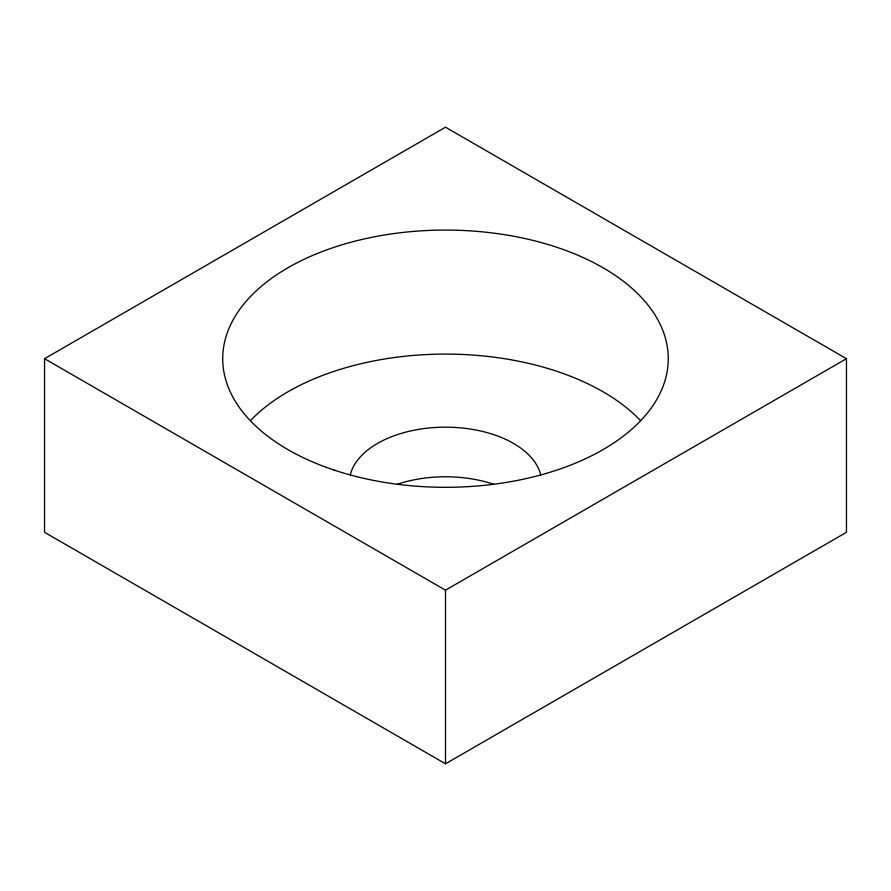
<?xml version="1.0" encoding="UTF-8"?>
<svg xmlns="http://www.w3.org/2000/svg" width="891" height="891" viewBox="0 0 891 891"><rect width="100%" height="100%" fill="white"/><g stroke="black" fill="none" stroke-linecap="round" stroke-linejoin="round"><path stroke-width="1.34" d="M44.55 358.694L445.5 127.201L846.45 358.694L846.45 532.306L445.5 763.799L44.55 532.306L44.55 358.694L445.5 590.176L846.45 358.694M445.5 590.176L445.5 763.799M397.408 484.214A96.195 55.532 0 0 1 493.592 484.214M350.286 474.792A96.195 55.532 0 0 1 445.5 427.168A96.195 55.532 0 0 1 540.714 474.792M250.549 420.474A222.761 128.605 0 0 1 445.5 354.095A222.761 128.605 0 0 1 640.451 420.474M334.114 470.069A222.761 128.605 0 0 0 668.261 358.694A222.761 128.605 0 0 0 334.114 247.308A222.761 128.605 0 0 0 334.114 470.069"/></g></svg>
